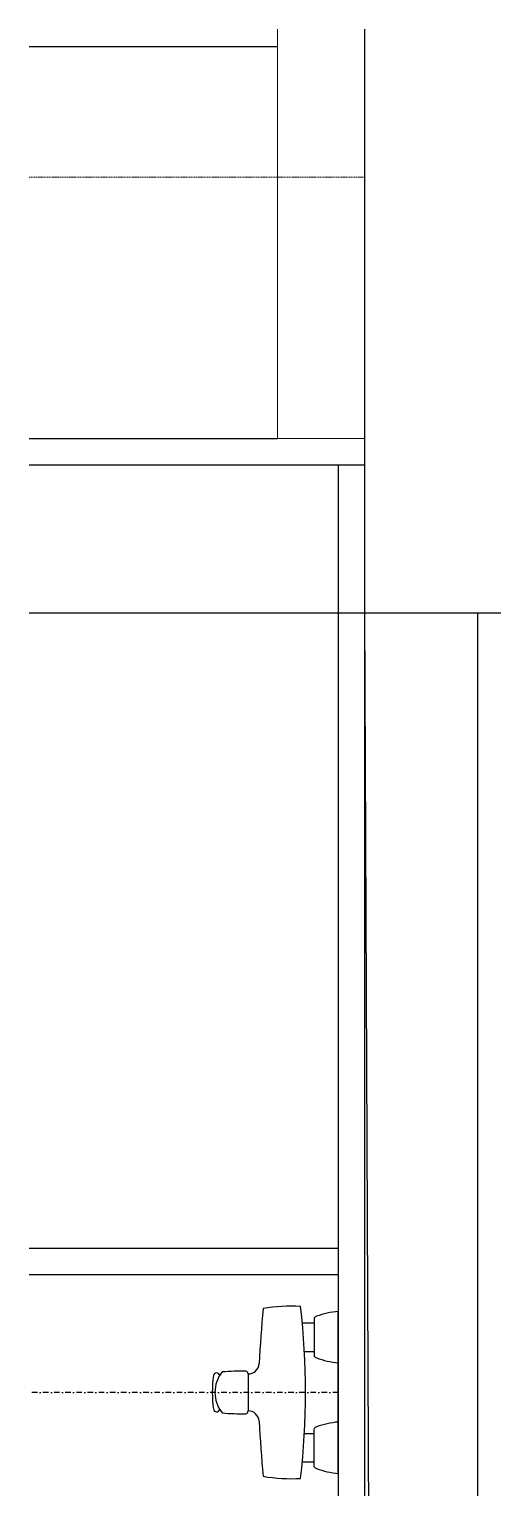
# Model space of a CAD drawing. Header units: millimetres. Extents: x 1372008 to 1414120, y -182161 to -161891.
# Drawn here: x 1395130 to 1395663, y -163566 to -161891 of the extents above; entities that cross this region are included whole.
import ezdxf

# ---------------------------------------------------------------- set-up
doc = ezdxf.new("R2010")
doc.units = ezdxf.units.MM
doc.linetypes.add('DASHDOT2', pattern=[12.7, 6.35, -3.175, 0, -3.175])
doc.linetypes.add('HIDDEN', pattern=[0.375, 0.25, -0.125])
for name, color, linetype in [('Divar-komek', 7, 'Continuous'), ('Kafel', 7, 'Continuous'), ('Pencere', 7, 'Continuous'), ('Santexnika', 7, 'Continuous'), ('sutun1', 7, 'Continuous')]:
    doc.layers.add(name, color=color, linetype=linetype)
doc.layers.add('obl. keramogranit', color=138, linetype='Continuous', lineweight=18, true_color=0x005252)
doc.layers.add('plita', color=182, linetype='Continuous', lineweight=5, true_color=0x3a07c5)

msp = doc.modelspace()

# ---------------------------------------------------------------- linework, layer by layer
at = {"layer": 'Divar-komek'}
for p, q in [((1395130.2, -161911.1), (1395415.2, -161911.1)), ((1395515.2, -162561.1), (1395515.2, -168896.1)), ((1395645.2, -162561.1), (1395645.2, -169026.1))]:
    msp.add_line(p, q, dxfattribs=at)
at = {"layer": 'Kafel'}
for p, q in [((1395485.2, -162391.1), (1395485.2, -168871.1)), ((1395515.2, -162561.1), (1395515.2, -168871.1))]:
    msp.add_line(p, q, dxfattribs=at)
at = {"layer": 'obl. keramogranit'}
for q in [(1395415.2, -161891.1), (1395515.2, -162361.1)]:
    msp.add_line((1395415.2, -162361.1), q, dxfattribs=at)
at = {"layer": 'Pencere'}
for p, q in [((1395130.2, -162361.1), (1395415.2, -162361.1)), ((1395130.2, -162391.1), (1395515.2, -162391.1))]:
    msp.add_line(p, q, dxfattribs=at)
at = {"layer": 'plita', "linetype": 'HIDDEN', "ltscale": 5}
msp.add_line((1395130.2, -162061.1), (1395515.2, -162061.1), dxfattribs=at)
at = {"layer": 'Santexnika'}
for p, q in [((1395485.2, -163291.1), (1395130.2, -163291.1)), ((1395485.2, -163291.1), (1395130.2, -163291.1)), ((1395485.2, -163291.1), (1395130.2, -163291.1)), ((1395485.2, -163291.1), (1395130.2, -163291.1)), ((1395485.2, -163291.1), (1395130.2, -163291.1)), ((1395485.2, -163291.1), (1395130.2, -163291.1)), ((1395485.2, -163291.1), (1395130.2, -163291.1)), ((1395485.2, -163291.1), (1395130.2, -163291.1)), ((1395485.2, -163321.1), (1395130.2, -163321.1)), ((1395485.2, -163321.1), (1395130.2, -163321.1)), ((1395485.2, -163321.1), (1395130.2, -163321.1)), ((1395485.2, -163321.1), (1395130.2, -163321.1)), ((1395485.2, -163321.1), (1395130.2, -163321.1)), ((1395485.2, -163321.1), (1395130.2, -163321.1)), ((1395485.2, -163321.1), (1395130.2, -163321.1)), ((1395485.2, -163321.1), (1395130.2, -163321.1)), ((1395485.2, -163549.1), (1395485.2, -163363.2)), ((1395485.2, -163549.1), (1395485.2, -163363.2)), ((1395485.2, -163549.1), (1395485.2, -163363.2)), ((1395485.2, -163549.1), (1395485.2, -163363.2)), ((1395485.2, -163549.1), (1395485.2, -163363.2)), ((1395485.2, -163549.1), (1395485.2, -163363.2)), ((1395485.2, -163549.1), (1395485.2, -163363.2)), ((1395485.2, -163549.1), (1395485.2, -163363.2)), ((1395443.9, -163376.2), (1395457.4, -163376.2)), ((1395443.9, -163376.2), (1395457.4, -163376.2)), ((1395443.9, -163376.2), (1395457.4, -163376.2)), ((1395443.9, -163376.2), (1395457.4, -163376.2)), ((1395443.9, -163376.2), (1395457.4, -163376.2)), ((1395443.9, -163376.2), (1395457.4, -163376.2)), ((1395443.9, -163376.2), (1395457.4, -163376.2)), ((1395443.9, -163376.2), (1395457.4, -163376.2)), ((1395457.4, -163370.8), (1395457.4, -163414.5)), ((1395457.4, -163370.8), (1395457.4, -163414.5)), ((1395457.4, -163370.8), (1395457.4, -163414.5)), ((1395457.4, -163370.8), (1395457.4, -163414.5)), ((1395457.4, -163370.8), (1395457.4, -163414.5)), ((1395457.4, -163370.8), (1395457.4, -163414.5)), ((1395457.4, -163370.8), (1395457.4, -163414.5)), ((1395457.4, -163370.8), (1395457.4, -163414.5)), ((1395446.3, -163409.1), (1395457.4, -163409.1)), ((1395446.3, -163409.1), (1395457.4, -163409.1)), ((1395446.3, -163409.1), (1395457.4, -163409.1)), ((1395446.3, -163409.1), (1395457.4, -163409.1)), ((1395446.3, -163409.1), (1395457.4, -163409.1)), ((1395446.3, -163409.1), (1395457.4, -163409.1)), ((1395446.3, -163409.1), (1395457.4, -163409.1)), ((1395446.3, -163409.1), (1395457.4, -163409.1)), ((1395381.6, -163435), (1395381.6, -163477.3)), ((1395381.6, -163435), (1395381.6, -163477.3)), ((1395381.6, -163435), (1395381.6, -163477.3)), ((1395381.6, -163435), (1395381.6, -163477.3)), ((1395381.6, -163435), (1395381.6, -163477.3)), ((1395381.6, -163435), (1395381.6, -163477.3)), ((1395381.6, -163435), (1395381.6, -163477.3)), ((1395381.6, -163435), (1395381.6, -163477.3)), ((1395457.4, -163541.5), (1395457.4, -163497.8)), ((1395457.4, -163541.5), (1395457.4, -163497.8)), ((1395457.4, -163541.5), (1395457.4, -163497.8)), ((1395457.4, -163541.5), (1395457.4, -163497.8)), ((1395457.4, -163541.5), (1395457.4, -163497.8)), ((1395457.4, -163541.5), (1395457.4, -163497.8)), ((1395457.4, -163541.5), (1395457.4, -163497.8)), ((1395457.4, -163541.5), (1395457.4, -163497.8)), ((1395446.3, -163503.2), (1395457.4, -163503.2)), ((1395446.3, -163503.2), (1395457.4, -163503.2)), ((1395446.3, -163503.2), (1395457.4, -163503.2)), ((1395446.3, -163503.2), (1395457.4, -163503.2)), ((1395446.3, -163503.2), (1395457.4, -163503.2)), ((1395446.3, -163503.2), (1395457.4, -163503.2)), ((1395446.3, -163503.2), (1395457.4, -163503.2)), ((1395446.3, -163503.2), (1395457.4, -163503.2)), ((1395443.9, -163536), (1395457.4, -163536)), ((1395443.9, -163536), (1395457.4, -163536)), ((1395443.9, -163536), (1395457.4, -163536)), ((1395443.9, -163536), (1395457.4, -163536)), ((1395443.9, -163536), (1395457.4, -163536)), ((1395443.9, -163536), (1395457.4, -163536)), ((1395443.9, -163536), (1395457.4, -163536)), ((1395443.9, -163536), (1395457.4, -163536))]:
    msp.add_line(p, q, dxfattribs=at)
at = {"layer": 'Santexnika', "color": 26, "linetype": 'DASHDOT2', "true_color": 0x791e15}
msp.add_line((1395485.2, -163456.1), (1395130.2, -163456.1), dxfattribs=at)
msp.add_line((1395485.2, -163456.1), (1395130.2, -163456.1), dxfattribs=at)
msp.add_line((1395485.2, -163456.1), (1395130.2, -163456.1), dxfattribs=at)
msp.add_line((1395485.2, -163456.1), (1395130.2, -163456.1), dxfattribs=at)
msp.add_line((1395485.2, -163456.1), (1395130.2, -163456.1), dxfattribs=at)
msp.add_line((1395485.2, -163456.1), (1395130.2, -163456.1), dxfattribs=at)
msp.add_line((1395485.2, -163456.1), (1395130.2, -163456.1), dxfattribs=at)
msp.add_line((1395485.2, -163456.1), (1395130.2, -163456.1), dxfattribs=at)
at = {"layer": 'Santexnika'}
for centre, radius, start, end in [((1398805, -163634.6), 3417.3, 175.3885, 176.452), ((1398805, -163634.6), 3417.3, 175.3885, 176.452), ((1398805, -163634.6), 3417.3, 175.3885, 176.452), ((1398805, -163634.6), 3417.3, 175.3885, 176.452), ((1398805, -163634.6), 3417.3, 175.3885, 176.452), ((1398805, -163634.6), 3417.3, 175.3885, 176.452), ((1398805, -163634.6), 3417.3, 175.3885, 176.452), ((1398805, -163634.6), 3417.3, 175.3885, 176.452), ((1395432, -163559.8), 202.7, 87.1749, 99.4367), ((1395432, -163559.8), 202.7, 87.1749, 99.4367), ((1395432, -163559.8), 202.7, 87.1749, 99.4367), ((1395432, -163559.8), 202.7, 87.1749, 99.4367), ((1395432, -163559.8), 202.7, 87.1749, 99.4367), ((1395432, -163559.8), 202.7, 87.1749, 99.4367), ((1395432, -163559.8), 202.7, 87.1749, 99.4367), ((1395432, -163559.8), 202.7, 87.1749, 99.4367), ((1394574.5, -163456.1), 873.1, -6.4995, 6.4995), ((1394574.5, -163456.1), 873.1, -6.4995, 6.4995), ((1394574.5, -163456.1), 873.1, -6.4995, 6.4995), ((1394574.5, -163456.1), 873.1, -6.4995, 6.4995), ((1394574.5, -163456.1), 873.1, -6.4995, 6.4995), ((1394574.5, -163456.1), 873.1, -6.4995, 6.4995), ((1394574.5, -163456.1), 873.1, -6.4995, 6.4995), ((1394574.5, -163456.1), 873.1, -6.4995, 6.4995), ((1395493.2, -163458.6), 95.7, 94.816, 110.1457), ((1395493.2, -163458.6), 95.7, 94.816, 110.1457), ((1395493.2, -163458.6), 95.7, 94.816, 110.1457), ((1395493.2, -163458.6), 95.7, 94.816, 110.1457), ((1395493.2, -163458.6), 95.7, 94.816, 110.1457), ((1395493.2, -163458.6), 95.7, 94.816, 110.1457), ((1395493.2, -163458.6), 95.7, 94.816, 110.1457), ((1395493.2, -163458.6), 95.7, 94.816, 110.1457), ((1395463.4, -163376.2), 8.09, 112.9919, 138.4956), ((1395463.4, -163376.2), 8.09, 112.9919, 138.4956), ((1395463.4, -163376.2), 8.09, 112.9919, 138.4956), ((1395463.4, -163376.2), 8.09, 112.9919, 138.4956), ((1395463.4, -163376.2), 8.09, 112.9919, 138.4956), ((1395463.4, -163376.2), 8.09, 112.9919, 138.4956), ((1395463.4, -163376.2), 8.09, 112.9919, 138.4956), ((1395463.4, -163376.2), 8.09, 112.9919, 138.4956), ((1395463.4, -163409.1), 8.09, -138.4956, -112.9919), ((1395463.4, -163409.1), 8.09, -138.4956, -112.9919), ((1395463.4, -163409.1), 8.09, -138.4956, -112.9919), ((1395463.4, -163409.1), 8.09, -138.4956, -112.9919), ((1395463.4, -163409.1), 8.09, -138.4956, -112.9919), ((1395463.4, -163409.1), 8.09, -138.4956, -112.9919), ((1395463.4, -163409.1), 8.09, -138.4956, -112.9919), ((1395463.4, -163409.1), 8.09, -138.4956, -112.9919), ((1395493.2, -163326.7), 95.7, -110.1457, -94.816), ((1395493.2, -163326.7), 95.7, -110.1457, -94.816), ((1395493.2, -163326.7), 95.7, -110.1457, -94.816), ((1395493.2, -163326.7), 95.7, -110.1457, -94.816), ((1395493.2, -163326.7), 95.7, -110.1457, -94.816), ((1395493.2, -163326.7), 95.7, -110.1457, -94.816), ((1395493.2, -163326.7), 95.7, -110.1457, -94.816), ((1395493.2, -163326.7), 95.7, -110.1457, -94.816), ((1395345.5, -163437.6), 3.74, 16.9044, 166.3079), ((1395345.5, -163437.6), 3.74, 16.9044, 166.3079), ((1395345.5, -163437.6), 3.74, 16.9044, 166.3079), ((1395345.5, -163437.6), 3.74, 16.9044, 166.3079), ((1395345.5, -163437.6), 3.74, 16.9044, 166.3079), ((1395345.5, -163437.6), 3.74, 16.9044, 166.3079), ((1395345.5, -163437.6), 3.74, 16.9044, 166.3079), ((1395345.5, -163437.6), 3.74, 16.9044, 166.3079), ((1395381.1, -163456.1), 37.6, 141.0864, -141.0864), ((1395381.1, -163456.1), 37.6, 141.0864, -141.0864), ((1395381.1, -163456.1), 37.6, 141.0864, -141.0864), ((1395381.1, -163456.1), 37.6, 141.0864, -141.0864), ((1395381.1, -163456.1), 37.6, 141.0864, -141.0864), ((1395381.1, -163456.1), 37.6, 141.0864, -141.0864), ((1395381.1, -163456.1), 37.6, 141.0864, -141.0864), ((1395381.1, -163456.1), 37.6, 141.0864, -141.0864), ((1395378.6, -163802.4), 370.8, 89.9348, 94.1243), ((1395378.6, -163802.4), 370.8, 89.9348, 94.1243), ((1395378.6, -163802.4), 370.8, 89.9348, 94.1243), ((1395378.6, -163802.4), 370.8, 89.9348, 94.1243), ((1395378.6, -163802.4), 370.8, 89.9348, 94.1243), ((1395378.6, -163802.4), 370.8, 89.9348, 94.1243), ((1395378.6, -163802.4), 370.8, 89.9348, 94.1243), ((1395378.6, -163802.4), 370.8, 89.9348, 94.1243), ((1395377.9, -163435.1), 3.69, 2.5378, 73.278), ((1395377.9, -163435.1), 3.69, 2.5378, 73.278), ((1395377.9, -163435.1), 3.69, 2.5378, 73.278), ((1395377.9, -163435.1), 3.69, 2.5378, 73.278), ((1395377.9, -163435.1), 3.69, 2.5378, 73.278), ((1395377.9, -163435.1), 3.69, 2.5378, 73.278), ((1395377.9, -163435.1), 3.69, 2.5378, 73.278), ((1395377.9, -163435.1), 3.69, 2.5378, 73.278), ((1395381.6, -163422.3), 12.7, -90.1961, -3.548), ((1395381.6, -163422.3), 12.7, -90.1961, -3.548), ((1395381.6, -163422.3), 12.7, -90.1961, -3.548), ((1395381.6, -163422.3), 12.7, -90.1961, -3.548), ((1395381.6, -163422.3), 12.7, -90.1961, -3.548), ((1395381.6, -163422.3), 12.7, -90.1961, -3.548), ((1395381.6, -163422.3), 12.7, -90.1961, -3.548), ((1395381.6, -163422.3), 12.7, -90.1961, -3.548), ((1395477.9, -163456.1), 137.4, 171.8724, -171.8724), ((1395477.9, -163456.1), 137.4, 171.8724, -171.8724), ((1395477.9, -163456.1), 137.4, 171.8724, -171.8724), ((1395477.9, -163456.1), 137.4, 171.8724, -171.8724), ((1395477.9, -163456.1), 137.4, 171.8724, -171.8724), ((1395477.9, -163456.1), 137.4, 171.8724, -171.8724), ((1395477.9, -163456.1), 137.4, 171.8724, -171.8724), ((1395477.9, -163456.1), 137.4, 171.8724, -171.8724), ((1395345.5, -163474.7), 3.74, -166.3079, -16.9044), ((1395345.5, -163474.7), 3.74, -166.3079, -16.9044), ((1395345.5, -163474.7), 3.74, -166.3079, -16.9044), ((1395345.5, -163474.7), 3.74, -166.3079, -16.9044), ((1395345.5, -163474.7), 3.74, -166.3079, -16.9044), ((1395345.5, -163474.7), 3.74, -166.3079, -16.9044), ((1395345.5, -163474.7), 3.74, -166.3079, -16.9044), ((1395345.5, -163474.7), 3.74, -166.3079, -16.9044), ((1395378.6, -163109.9), 370.8, -94.1243, -89.9348), ((1395378.6, -163109.9), 370.8, -94.1243, -89.9348), ((1395378.6, -163109.9), 370.8, -94.1243, -89.9348), ((1395378.6, -163109.9), 370.8, -94.1243, -89.9348), ((1395378.6, -163109.9), 370.8, -94.1243, -89.9348), ((1395378.6, -163109.9), 370.8, -94.1243, -89.9348), ((1395378.6, -163109.9), 370.8, -94.1243, -89.9348), ((1395378.6, -163109.9), 370.8, -94.1243, -89.9348), ((1395377.9, -163477.2), 3.69, -73.278, -2.5378), ((1395377.9, -163477.2), 3.69, -73.278, -2.5378), ((1395377.9, -163477.2), 3.69, -73.278, -2.5378), ((1395377.9, -163477.2), 3.69, -73.278, -2.5378), ((1395377.9, -163477.2), 3.69, -73.278, -2.5378), ((1395377.9, -163477.2), 3.69, -73.278, -2.5378), ((1395377.9, -163477.2), 3.69, -73.278, -2.5378), ((1395377.9, -163477.2), 3.69, -73.278, -2.5378), ((1395381.6, -163490), 12.7, 3.548, 90.1961), ((1395381.6, -163490), 12.7, 3.548, 90.1961), ((1395381.6, -163490), 12.7, 3.548, 90.1961), ((1395381.6, -163490), 12.7, 3.548, 90.1961), ((1395381.6, -163490), 12.7, 3.548, 90.1961), ((1395381.6, -163490), 12.7, 3.548, 90.1961), ((1395381.6, -163490), 12.7, 3.548, 90.1961), ((1395381.6, -163490), 12.7, 3.548, 90.1961), ((1398805, -163277.7), 3417.3, -176.452, -175.3885), ((1398805, -163277.7), 3417.3, -176.452, -175.3885), ((1398805, -163277.7), 3417.3, -176.452, -175.3885), ((1398805, -163277.7), 3417.3, -176.452, -175.3885), ((1398805, -163277.7), 3417.3, -176.452, -175.3885), ((1398805, -163277.7), 3417.3, -176.452, -175.3885), ((1398805, -163277.7), 3417.3, -176.452, -175.3885), ((1398805, -163277.7), 3417.3, -176.452, -175.3885), ((1395463.4, -163503.1), 8.09, 112.9919, 138.4956), ((1395463.4, -163503.1), 8.09, 112.9919, 138.4956), ((1395463.4, -163503.1), 8.09, 112.9919, 138.4956), ((1395463.4, -163503.1), 8.09, 112.9919, 138.4956), ((1395463.4, -163503.1), 8.09, 112.9919, 138.4956), ((1395463.4, -163503.1), 8.09, 112.9919, 138.4956), ((1395463.4, -163503.1), 8.09, 112.9919, 138.4956), ((1395463.4, -163503.1), 8.09, 112.9919, 138.4956), ((1395493.2, -163585.5), 95.7, 94.816, 110.1457), ((1395493.2, -163585.5), 95.7, 94.816, 110.1457), ((1395493.2, -163585.5), 95.7, 94.816, 110.1457), ((1395493.2, -163585.5), 95.7, 94.816, 110.1457), ((1395493.2, -163585.5), 95.7, 94.816, 110.1457), ((1395493.2, -163585.5), 95.7, 94.816, 110.1457), ((1395493.2, -163585.5), 95.7, 94.816, 110.1457), ((1395493.2, -163585.5), 95.7, 94.816, 110.1457), ((1395463.4, -163536.1), 8.09, -138.4956, -112.9919), ((1395463.4, -163536.1), 8.09, -138.4956, -112.9919), ((1395463.4, -163536.1), 8.09, -138.4956, -112.9919), ((1395463.4, -163536.1), 8.09, -138.4956, -112.9919), ((1395463.4, -163536.1), 8.09, -138.4956, -112.9919), ((1395463.4, -163536.1), 8.09, -138.4956, -112.9919), ((1395463.4, -163536.1), 8.09, -138.4956, -112.9919), ((1395463.4, -163536.1), 8.09, -138.4956, -112.9919), ((1395493.2, -163453.7), 95.7, -110.1457, -94.816), ((1395493.2, -163453.7), 95.7, -110.1457, -94.816), ((1395493.2, -163453.7), 95.7, -110.1457, -94.816), ((1395493.2, -163453.7), 95.7, -110.1457, -94.816), ((1395493.2, -163453.7), 95.7, -110.1457, -94.816), ((1395493.2, -163453.7), 95.7, -110.1457, -94.816), ((1395493.2, -163453.7), 95.7, -110.1457, -94.816), ((1395493.2, -163453.7), 95.7, -110.1457, -94.816), ((1395432, -163352.5), 202.7, -99.4367, -87.1749), ((1395432, -163352.5), 202.7, -99.4367, -87.1749), ((1395432, -163352.5), 202.7, -99.4367, -87.1749), ((1395432, -163352.5), 202.7, -99.4367, -87.1749), ((1395432, -163352.5), 202.7, -99.4367, -87.1749), ((1395432, -163352.5), 202.7, -99.4367, -87.1749), ((1395432, -163352.5), 202.7, -99.4367, -87.1749), ((1395432, -163352.5), 202.7, -99.4367, -87.1749)]:
    msp.add_arc(centre, radius, start, end, dxfattribs=at)
at = {"layer": 'sutun1'}
for p, q in [((1395515.2, -161891.1), (1395515.2, -162561.1)), ((1395515.2, -162561.1), (1395715.2, -162561.1))]:
    msp.add_line(p, q, dxfattribs=at)
at = {"layer": 'sutun1', "color": 134}
for p, q in [((1395130.2, -162561.1), (1395515.2, -162561.1)), ((1395515.2, -162561.1), (1395545.2, -169041.1))]:
    msp.add_line(p, q, dxfattribs=at)

doc.saveas('drawing.dxf')
